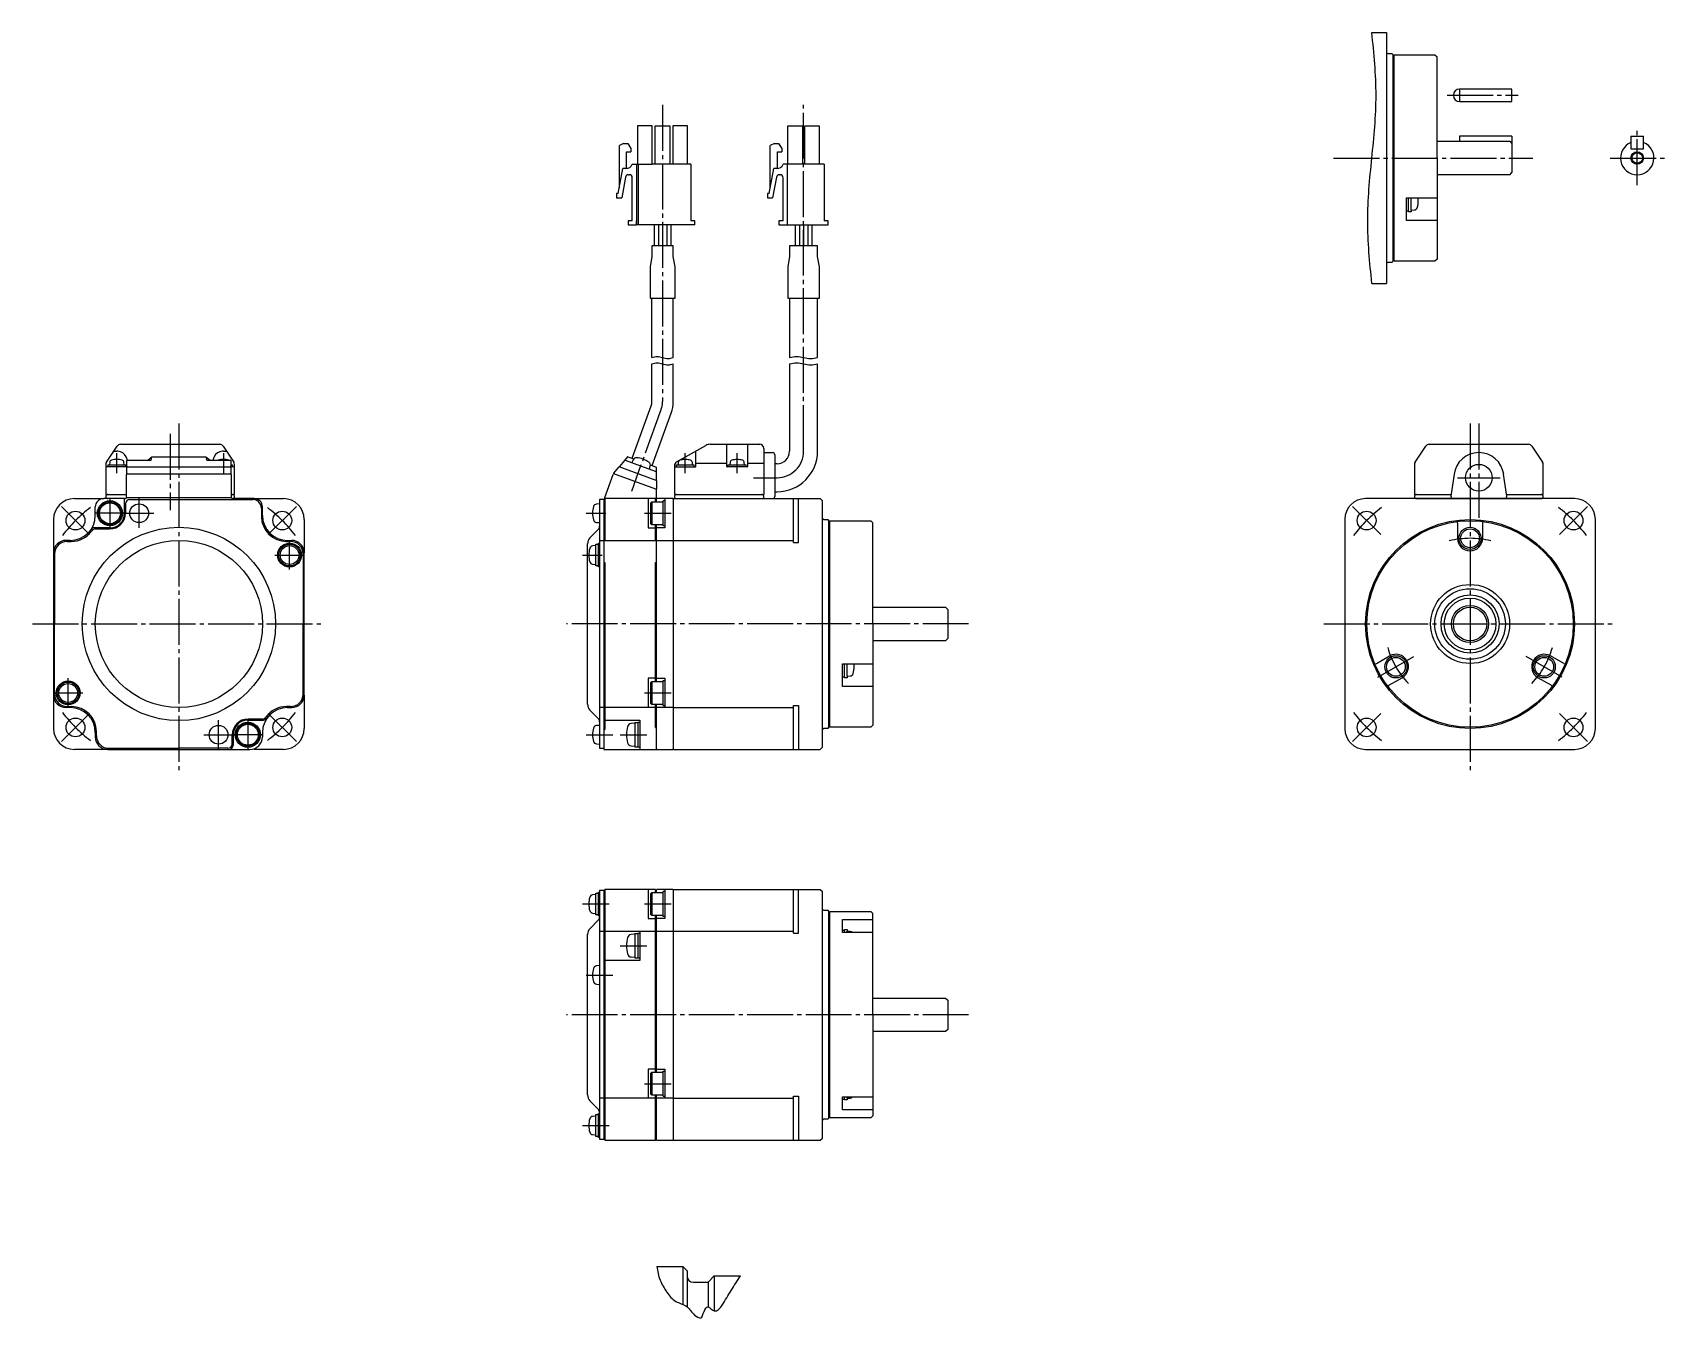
# Model space of a CAD drawing. Header units: millimetres. Extents: x -187 to 204, y -168 to 140.
import ezdxf

# ---------------------------------------------------------------- set-up
doc = ezdxf.new("R2010")
doc.units = ezdxf.units.MM
doc.linetypes.add('DASH_CENTER', pattern=[14, 11, -1, 1, -1])

msp = doc.modelspace()

# ---------------------------------------------------------------- linework, layer by layer
at = {"color": 7, "linetype": 'Continuous'}
for p, q in [((133.5, 140), (137, 140)), ((137, 140), (137, 80)), ((137.3, 135), (138.3, 135)), ((138.3, 135), (138.5, 134.8)), ((138.5, 134.8), (138.5, 85.2)), ((138.7, 133.9), (138.8, 133.9)), ((138.8, 134.6), (138.9, 134.7)), ((138.8, 85.4), (138.8, 134.6)), ((138.9, 134.7), (148.6, 134.7)), ((148.6, 134.7), (149.1, 134.2)), ((149.1, 110), (149.1, 134.2)), ((154.5, 126.5), (154.5, 123.5)), ((167, 126.5), (154.5, 126.5)), ((167, 123.5), (167, 126.5)), ((154.5, 123.5), (167, 123.5)), ((-42.25, 117.7), (-42.25, 108.5)), ((-38.75, 117.7), (-42.25, 117.7)), ((-38.75, 108.5), (-38.75, 117.7)), ((-38, 117.7), (-34.5, 117.7)), ((-38, 108.5), (-38, 117.7)), ((-34.5, 117.7), (-34.5, 108.5)), ((-30.25, 117.7), (-33.75, 117.7)), ((-33.75, 117.7), (-33.75, 108.5)), ((-30.25, 108.5), (-30.25, 117.7)), ((-6.28, 108.5), (-6.28, 117.7)), ((-6.28, 117.7), (-2.78, 117.7)), ((-2.78, 117.7), (-2.78, 108.5)), ((-2.23, 108.5), (-2.23, 117.7)), ((-2.23, 117.7), (1.27, 117.7)), ((1.27, 117.7), (1.27, 108.5)), ((-45.59, 113.5), (-46.59, 113)), ((-45.59, 113.5), (-44.59, 113.5)), ((-44.59, 113.5), (-43.84, 112.25)), ((-9.48, 113.5), (-10.48, 113)), ((-9.48, 113.5), (-8.48, 113.5)), ((-8.48, 113.5), (-7.73, 112.25)), ((149.1, 114), (166.5, 114)), ((167, 115.2), (154.5, 115.2)), ((154.5, 115.2), (154.5, 114)), ((166.5, 114), (167, 113.5)), ((167, 115.2), (167, 106.5)), ((195.5, 115.2), (198.5, 115.2)), ((195.5, 115.2), (195.5, 112.2)), ((198.5, 112.2), (198.5, 115.2)), ((-46.59, 102.88), (-46.59, 113)), ((-44.84, 111.5), (-43.84, 111.5)), ((-44.84, 107.5), (-44.84, 111.5)), ((-43.84, 112.25), (-43.84, 111.5)), ((-10.48, 102.88), (-10.48, 113)), ((-8.73, 111.5), (-7.73, 111.5)), ((-8.73, 107.5), (-8.73, 111.5)), ((-7.73, 112.25), (-7.73, 111.5)), ((149.1, 110), (149.1, 85.8)), ((195.5, 112.2), (198.5, 112.2)), ((-46.84, 101.5), (-45.75, 107.5)), ((-45, 107.5), (-45.75, 107.5)), ((-44.38, 106), (-44.25, 106)), ((-43.5, 108.5), (-40, 108.5)), ((-42.5, 108.5), (-42.5, 94)), ((-42, 94), (-42, 108.5)), ((-40, 108.5), (-38.75, 108.5)), ((-38, 108.5), (-38.75, 108.5)), ((-34.5, 108.5), (-38, 108.5)), ((-29.5, 108.5), (-34.5, 108.5)), ((-29.5, 108.5), (-29.5, 95)), ((-10.73, 101.5), (-9.64, 107.5)), ((-8.9, 107.5), (-9.64, 107.5)), ((-8.27, 106), (-8.15, 106)), ((2.4, 108.5), (-7.4, 108.5)), ((-6.4, 108.5), (-6.4, 94)), ((2.4, 108.5), (2.4, 95)), ((166.5, 106), (149.1, 106)), ((166.5, 106), (167, 106.5)), ((-45.11, 105.38), (-46, 100.5)), ((-43.5, 95), (-43.5, 105.25)), ((-9.01, 105.38), (-9.9, 100.5)), ((-7.4, 95), (-7.4, 105.25)), ((-47.25, 101.5), (-47.25, 100.5)), ((-46.84, 101.5), (-47.25, 101.5)), ((-47.25, 100.5), (-46, 100.5)), ((-11.15, 101.5), (-11.15, 100.5)), ((-10.73, 101.5), (-11.15, 101.5)), ((-11.15, 100.5), (-9.9, 100.5)), ((141.8, 95.04), (141.8, 100.46)), ((141.8, 100.46), (149.1, 100.46)), ((142.3, 97.1), (142.3, 100.46)), ((142.9, 97.5), (142.9, 100.46)), ((-43.5, 95), (-44.5, 95)), ((-44.5, 95), (-44.5, 94)), ((-44.5, 94), (-43.8, 94)), ((-43.8, 94), (-42.5, 94)), ((-42.5, 94), (-42.5, 95)), ((-28.5, 94), (-42.5, 94)), ((-42.5, 94), (-42.5, 94)), ((-38.25, 94), (-38.25, 89)), ((-37.25, 94), (-37.25, 89)), ((-36.25, 94), (-36.25, 89)), ((-35.25, 94), (-35.25, 89)), ((-34.25, 94), (-34.25, 89)), ((-28.5, 95), (-29.5, 95)), ((-28.5, 94), (-28.5, 95)), ((-8.4, 95), (-8.4, 94)), ((-7.4, 95), (-8.4, 95)), ((-8.4, 94), (3.4, 94)), ((-4.5, 94), (-4.5, 89)), ((-3.5, 94), (-3.5, 89)), ((-2.5, 94), (-2.5, 89)), ((-1.5, 94), (-1.5, 89)), ((-0.5, 94), (-0.5, 89)), ((3.4, 95), (2.4, 95)), ((3.4, 94), (3.4, 95)), ((142.3, 97.25), (141.8, 97.25)), ((149.1, 95.04), (141.8, 95.04)), ((142.3, 97.1), (142.3, 97.25)), ((142.9, 97.1), (142.3, 97.1)), ((142.9, 97.5), (143.68, 97.57)), ((142.9, 97.5), (142.9, 97.1)), ((-38.8, 86.43), (-39.25, 84)), ((-38.8, 89), (-38.8, 86.43)), ((-33.7, 89), (-38.8, 89)), ((-33.7, 86.43), (-33.7, 89)), ((-33.25, 84), (-33.7, 86.43)), ((-5.85, 86.43), (-6.3, 84)), ((0.85, 89), (-5.85, 89)), ((-5.85, 89), (-5.85, 86.43)), ((0.85, 86.43), (0.85, 89)), ((1.3, 84), (0.85, 86.43)), ((138.7, 86.1), (138.8, 86.1)), ((-39.25, 84), (-39.25, 76.5)), ((-33.25, 76.5), (-33.25, 84)), ((-6.3, 84), (-6.3, 76.5)), ((1.3, 76.5), (1.3, 84)), ((138.3, 85), (137.3, 85)), ((138.5, 85.2), (138.3, 85)), ((138.9, 85.3), (138.8, 85.4)), ((148.6, 85.3), (138.9, 85.3)), ((149.1, 85.8), (148.6, 85.3)), ((133.5, 80), (137, 80)), ((-39.25, 76.5), (-33.25, 76.5)), ((-38.8, 62.25), (-38.8, 76.5)), ((-33.7, 62.25), (-33.7, 76.5)), ((-6.3, 76.5), (1.3, 76.5)), ((-5.85, 76.5), (-5.85, 62.25)), ((0.85, 62.25), (0.85, 76.5)), ((-38.8, 51.74), (-38.8, 60.75)), ((-33.7, 51.74), (-33.7, 60.75)), ((-5.85, 60.75), (-5.85, 39.85)), ((0.85, 39.85), (0.85, 60.75)), ((-43.55, 38.15), (-38.98, 50.71)), ((-38.76, 36.41), (-34.19, 48.97)), ((-169.33, 37.25), (-166.8, 41.05)), ((-167.59, 39.87), (-166.85, 39.87)), ((-165.96, 41.5), (-164.35, 41.5)), ((-164.35, 41.5), (-154.1, 41.5)), ((-154.1, 41.5), (-143.85, 41.5)), ((-143.85, 41.5), (-142.23, 41.5)), ((-141.4, 41.05), (-138.87, 37.25)), ((-141.35, 39.87), (-140.61, 39.87)), ((-32.89, 37.29), (-25.86, 41.24)), ((-28.3, 36.2), (-28.3, 39.87)), ((-24.88, 41.5), (-13, 41.5)), ((-20.9, 36.2), (-20.9, 41.5)), ((-15.9, 41.5), (-15.9, 36.2)), ((-12, 40.5), (-12, 29.5)), ((-11.9, 39.5), (-9.9, 39.5)), ((143.87, 37.25), (146.4, 41.05)), ((147.24, 41.5), (170.97, 41.5)), ((171.8, 41.05), (174.33, 37.25)), ((-169.5, 36.7), (-169.5, 36.1)), ((-169.5, 36.1), (-169.5, 29.6)), ((-164.5, 36.1), (-169.4, 36.1)), ((-169, 36.6), (-166.85, 36.6)), ((-169, 36.6), (-169, 36.1)), ((-168.55, 37.19), (-168.6, 36.6)), ((-166.85, 36.6), (-164.7, 36.6)), ((-165.1, 36.6), (-165.15, 37.19)), ((-164.7, 36.1), (-164.7, 36.6)), ((-164.5, 37.51), (-164.5, 36.09)), ((-164.5, 36.09), (-139.5, 36.09)), ((-164.5, 35.89), (-164.5, 34.46)), ((-164.3, 37.71), (-158.67, 37.71)), ((-159.46, 37.71), (-158.46, 38.53)), ((-158.67, 37.71), (-158.46, 38.53)), ((-158.46, 38.53), (-145.54, 38.53)), ((-145.54, 38.53), (-145.33, 37.71)), ((-145.54, 38.53), (-144.54, 37.71)), ((-145.33, 37.71), (-139.7, 37.71)), ((-139.5, 36.09), (-139.5, 37.51)), ((-139.5, 36.6), (-139.2, 36.6)), ((-138.8, 36.1), (-139.5, 36.1)), ((-139.5, 34.46), (-139.5, 35.89)), ((-139.2, 36.1), (-139.2, 36.6)), ((-138.7, 36.1), (-138.7, 36.7)), ((-138.7, 29.6), (-138.7, 36.1)), ((-47.94, 34.57), (-46.71, 36.04)), ((-37.77, 32.85), (-46.6, 36.07)), ((-45.32, 37.66), (-46.56, 36.19)), ((-44.63, 38.47), (-45.32, 37.66)), ((-45.21, 37.69), (-41.5, 36.34)), ((-44.52, 38.5), (-43.16, 38.01)), ((-43.28, 37.82), (-43.61, 37.11)), ((-41.5, 36.34), (-37.79, 34.99)), ((-39.39, 35.57), (-39.18, 36.33)), ((-39.16, 36.55), (-37.79, 36.06)), ((-37.73, 34.9), (-37.73, 35.96)), ((-33.4, 36.42), (-33.4, 29.5)), ((-33.4, 36.1), (-28.4, 36.1)), ((-32.95, 36.1), (-32.95, 36.55)), ((-32.95, 36.55), (-28.65, 36.55)), ((-32.5, 37.14), (-32.55, 36.55)), ((-29.05, 36.55), (-29.1, 37.14)), ((-28.65, 36.1), (-28.65, 36.55)), ((-28.3, 37), (-20.9, 37)), ((-16, 36.1), (-20.8, 36.1)), ((-20.55, 36.55), (-16.25, 36.55)), ((-20.55, 36.1), (-20.55, 36.55)), ((-20.1, 37.14), (-20.15, 36.55)), ((-16.65, 36.55), (-16.7, 37.14)), ((-16.25, 36.1), (-16.25, 36.55)), ((-15.9, 37), (-12, 37)), ((-9.4, 39), (-9.4, 29)), ((-8.85, 36.85), (-9.4, 36.85)), ((143.7, 36.7), (143.7, 29.6)), ((174.5, 29.6), (174.5, 36.7)), ((-164.5, 34.46), (-139.5, 34.46)), ((-164.5, 29), (-164.5, 34.26)), ((-139.5, 34.26), (-139.5, 29)), ((-50.1, 28.79), (-48.1, 34.27)), ((-37.83, 30.75), (-47.9, 34.41)), ((-37.72, 32.98), (-37.73, 34.9)), ((-37.7, 32.76), (-37.7, 30.84)), ((153.16, 34.32), (152.43, 29.07)), ((165.77, 29.07), (165.04, 34.32)), ((-177, 28.5), (-170, 28.5)), ((-165, 28.5), (-170, 28.5)), ((-169.4, 29.5), (-164.5, 29.5)), ((-165, 25), (-165, 28.5)), ((-164.54, 28.79), (-139.45, 28.79)), ((-163.75, 28.25), (-152, 28.25)), ((-152, 28.25), (-134.25, 28.25)), ((-139.5, 29.5), (-138.8, 29.5)), ((-134, 28.5), (-139, 28.5)), ((-134, 28.5), (-127, 28.5)), ((-51.3, 28.25), (-51.3, -31.25)), ((-50.3, 28.25), (-51.3, 28.25)), ((-50.3, 28.25), (-50.3, -31.5)), ((-50.1, 28.25), (-50.3, 28.25)), ((-50.1, 28.5), (-50.1, 28.79)), ((-50.1, 28.5), (-50.1, 18.5)), ((-37.9, 28.5), (-50.1, 28.5)), ((-39.7, 28.5), (-39.7, 21.5)), ((-38.83, 27.75), (-39.08, 27.5)), ((-39.08, 22.5), (-39.08, 27.5)), ((-38.83, 27.75), (-38.83, 22.25)), ((-38.83, 27.75), (-36.08, 27.75)), ((-37.9, 27.75), (-37.9, 28.5)), ((-37.9, 28.5), (-37.7, 28.5)), ((-37.7, 28.5), (-37.7, 30.56)), ((-37.7, 28.5), (-37.7, 28.4)), ((-37.6, 28.5), (-37.7, 28.4)), ((-37.7, 27.75), (-37.7, 28.4)), ((-33.8, 28.5), (-37.6, 28.5)), ((-36.08, 22), (-36.08, 28)), ((-35.7, 28), (-36.08, 28)), ((-35.7, 28.5), (-35.7, 21.5)), ((-33.7, 28.4), (-33.8, 28.5)), ((-33.7, 28.4), (-33.6, 28.5)), ((-33.7, 28.4), (-33.7, -31.4)), ((-33.6, 28.5), (1.5, 28.5)), ((-33.4, 29.5), (-12, 29.5)), ((-9.4, 30.15), (-8.85, 30.15)), ((-4.9, 18), (-4.9, 28.5)), ((-3.7, 18), (-3.7, 28.5)), ((1.5, 28.5), (2, 28)), ((2, -31), (2, 28)), ((157, 28.5), (132, 28.5)), ((143.8, 29.5), (152.49, 29.5)), ((144.2, 28.5), (159.1, 28.5)), ((182, 28.5), (157, 28.5)), ((159.1, 28.5), (174, 28.5)), ((165.71, 29.5), (174.4, 29.5)), ((-182, 23.5), (-182, 15.5)), ((-172, 24.5), (-172, 26.5)), ((-164.75, 27.25), (-164.75, 25.05)), ((-132.25, 26.25), (-132.25, 24.25)), ((-132, 24.5), (-132, 26.5)), ((-122, 23.5), (-122, 15.5)), ((-51.3, 27.25), (-52.08, 27.18)), ((2.3, 23.5), (3.3, 23.5)), ((3.3, 23.5), (3.5, 23.3)), ((127, 23.5), (127, -26.5)), ((187, -26.5), (187, 23.5)), ((-168.5, 21.5), (-172.25, 21.5)), ((-172, 21.25), (-168.55, 21.25)), ((-53.64, 19.09), (-51.58, 21.21)), ((-52.08, 22.82), (-51.3, 22.75)), ((-39.7, 21.5), (-37.9, 21.5)), ((-39.08, 22.5), (-38.83, 22.25)), ((-36.08, 22.25), (-38.83, 22.25)), ((-37.9, 18.5), (-37.9, 22.25)), ((-37.7, -15.25), (-37.7, 22.25)), ((-35.7, 21.5), (-37.7, 21.5)), ((-35.7, 22), (-36.08, 22)), ((3.5, 23.3), (3.5, -26.3)), ((3.7, 22.4), (3.8, 22.4)), ((3.8, 23.1), (3.9, 23.2)), ((3.8, -26.1), (3.8, 23.1)), ((3.9, 23.2), (13.6, 23.2)), ((13.6, 23.2), (14.1, 22.7)), ((14.1, -1.5), (14.1, 22.7)), ((154, 22.65), (154, 19)), ((160, 22.65), (160, 19)), ((-178, 18.5), (-179, 18.5)), ((-178.75, 18.25), (-177.75, 18.25)), ((-126.25, 18.25), (-125.25, 18.25)), ((-126, 18.5), (-125, 18.5)), ((-54.2, -20.7), (-54.2, 17.7)), ((-52.2, 17.25), (-52.98, 17.18)), ((-52.2, 12.4), (-52.2, 17.6)), ((-52.2, 17.6), (-51.6, 17.6)), ((-51.6, 12.15), (-51.6, 17.85)), ((-51.6, 17.85), (-51.3, 17.85)), ((-51.3, 18.5), (-50.3, 18.5)), ((-50.3, 18.5), (-37.7, 18.5)), ((-37.7, 18.5), (-33.7, 18.5)), ((-33.7, 18.5), (-4.9, 18.5)), ((-4.9, 18), (-3.7, 18)), ((-182, 15.5), (-182, -18.5)), ((-181.75, 15.25), (-181.75, -1.5)), ((-122.25, 15.25), (-122.25, -1.5)), ((-122, -18.5), (-122, 15.5)), ((-52.98, 12.82), (-52.2, 12.75)), ((-51.6, 12.4), (-52.2, 12.4)), ((-51.3, 12.15), (-51.6, 12.15)), ((-50.3, 13.25), (-50.1, 13.25)), ((-50.1, 13.25), (-50.1, -26.75)), ((-37.9, 13.25), (-37.7, 13.25)), ((-37.9, -15.25), (-37.9, 13.25)), ((14.1, 2.5), (31.5, 2.5)), ((31.5, 2.5), (32, 2)), ((32, 2), (32, -5)), ((-181.75, -18.5), (-181.75, -1.5)), ((-122.25, -18.25), (-122.25, -1.5)), ((14.1, -1.5), (14.1, -25.7)), ((31.5, -5.5), (14.1, -5.5)), ((32, -5), (31.5, -5.5)), ((6.8, -11.04), (14.1, -11.04)), ((6.8, -16.46), (6.8, -11.04)), ((7.3, -14.4), (7.3, -11.04)), ((7.9, -14), (7.9, -11.04)), ((134.59, -10.98), (137.75, -9.15)), ((179.41, -10.98), (176.25, -9.15)), ((-39.7, -14.5), (-39.7, -21.5)), ((-37.9, -14.5), (-39.7, -14.5)), ((-38.83, -15.25), (-39.08, -15.5)), ((-39.08, -20.5), (-39.08, -15.5)), ((-38.83, -15.25), (-38.83, -20.75)), ((-38.83, -15.25), (-36.08, -15.25)), ((-37.7, -14.5), (-35.7, -14.5)), ((-36.08, -21), (-36.08, -15)), ((-36.08, -15), (-35.7, -15)), ((-35.7, -14.5), (-35.7, -21.5)), ((7.3, -14.25), (6.8, -14.25)), ((7.3, -14.4), (7.3, -14.25)), ((7.9, -14.4), (7.3, -14.4)), ((7.9, -14), (8.68, -13.93)), ((7.9, -14), (7.9, -14.4)), ((137.59, -16.17), (140.75, -14.35)), ((176.41, -16.17), (173.25, -14.35)), ((-182, -18.5), (-182, -26.5)), ((-122, -18.5), (-122, -26.5)), ((14.1, -16.46), (6.8, -16.46)), ((-178, -21.5), (-179, -21.5)), ((-178.75, -21.25), (-177.75, -21.25)), ((-125.25, -21.25), (-126.25, -21.25)), ((-126, -21.5), (-125, -21.5)), ((-51.58, -24.21), (-53.64, -22.09)), ((-50.3, -21.5), (-51.3, -21.5)), ((-37.9, -21.5), (-50.1, -21.5)), ((-39.08, -20.5), (-38.83, -20.75)), ((-36.08, -20.75), (-38.83, -20.75)), ((-37.9, -26.25), (-37.9, -20.75)), ((-37.7, -31.5), (-37.7, -20.75)), ((-33.7, -21.5), (-37.7, -21.5)), ((-36.08, -21), (-35.7, -21)), ((-33.7, -21.5), (-4.9, -21.5)), ((-4.9, -31.5), (-4.9, -21)), ((-4.9, -21), (-3.7, -21)), ((-3.7, -21), (-3.7, -31.5)), ((-171.75, -28.25), (-171.75, -27.25)), ((-135.5, -24.5), (-131.74, -24.5)), ((-131.99, -24.25), (-135.45, -24.25)), ((-51.3, -25.75), (-52.08, -25.82)), ((-50.3, -26.75), (-50.1, -26.75)), ((-50.1, -24.5), (-41.7, -24.5)), ((-42.9, -25.25), (-43.75, -25.32)), ((-42.9, -25.05), (-42.9, -30.95)), ((-42.9, -25.05), (-42.2, -25.05)), ((-42.2, -25), (-41.7, -25)), ((-42.2, -25), (-42.2, -31)), ((-41.7, -24.5), (-41.7, -31.5)), ((-37.9, -26.25), (-37.7, -26.25)), ((3.3, -26.5), (2.3, -26.5)), ((3.5, -26.3), (3.3, -26.5)), ((3.7, -25.4), (3.8, -25.4)), ((3.9, -26.2), (3.8, -26.1)), ((13.6, -26.2), (3.9, -26.2)), ((14.1, -25.7), (13.6, -26.2)), ((-172, -27.5), (-172, -28.5)), ((-139.25, -30.25), (-139.25, -28.05)), ((-139, -28), (-139, -30.5)), ((-132, -27.5), (-132, -28.5)), ((-52.08, -30.18), (-51.3, -30.25)), ((-43.75, -30.68), (-42.9, -30.75)), ((-42.2, -30.95), (-42.9, -30.95)), ((-41.7, -31), (-42.2, -31)), ((1.5, -31.5), (2, -31)), ((-169, -31.5), (-177, -31.5)), ((-169, -31.5), (-135, -31.5)), ((-168.75, -31.25), (-152, -31.25)), ((-140.25, -31.25), (-152, -31.25)), ((-127, -31.5), (-134, -31.5)), ((-51.3, -31.25), (-50.3, -31.25)), ((-50.3, -31.5), (-41.7, -31.5)), ((-41.7, -31.5), (-37.7, -31.5)), ((-37.7, -31.4), (-37.6, -31.5)), ((-37.6, -31.5), (-33.8, -31.5)), ((-33.8, -31.5), (-33.7, -31.4)), ((-33.7, -31.4), (-33.6, -31.5)), ((-33.6, -31.5), (1.5, -31.5)), ((132, -31.5), (157, -31.5)), ((157, -31.5), (182, -31.5)), ((-52.2, -66.25), (-52.98, -66.32)), ((-52.2, -71.1), (-52.2, -65.9)), ((-52.2, -65.9), (-51.6, -65.9)), ((-51.6, -71.35), (-51.6, -65.65)), ((-51.6, -65.65), (-51.3, -65.65)), ((-51.3, -65.25), (-51.3, -124.75)), ((-50.3, -65.25), (-51.3, -65.25)), ((-50.3, -65.25), (-50.3, -124.75)), ((-50.1, -65.25), (-50.3, -65.25)), ((-41.7, -65), (-50.1, -65)), ((-50.1, -65), (-50.1, -125)), ((-37.9, -65), (-41.7, -65)), ((-39.7, -65), (-39.7, -72)), ((-38.83, -65.75), (-39.08, -66)), ((-39.08, -71), (-39.08, -66)), ((-38.83, -65.75), (-38.83, -71.25)), ((-38.83, -65.75), (-36.08, -65.75)), ((-37.9, -65), (-37.9, -65.25)), ((-37.9, -65.25), (-37.7, -65.25)), ((-37.9, -65.75), (-37.9, -65.25)), ((-37.6, -65), (-37.7, -65.1)), ((-37.7, -65.75), (-37.7, -65.1)), ((-33.8, -65), (-37.6, -65)), ((-36.08, -71.5), (-36.08, -65.5)), ((-35.7, -65.5), (-36.08, -65.5)), ((-35.7, -65), (-35.7, -72)), ((-33.7, -65.1), (-33.8, -65)), ((-33.7, -65.1), (-33.6, -65)), ((-33.7, -65.1), (-33.7, -124.9)), ((-33.6, -65), (1.5, -65)), ((-4.9, -75.5), (-4.9, -65)), ((-3.7, -75.5), (-3.7, -65)), ((1.5, -65), (2, -65.5)), ((2, -124.5), (2, -65.5)), ((2.3, -70), (3.3, -70)), ((3.3, -70), (3.5, -70.2)), ((3.5, -70.2), (3.5, -119.8)), ((-53.64, -74.41), (-51.58, -72.29)), ((-52.98, -70.68), (-52.2, -70.75)), ((-51.6, -71.1), (-52.2, -71.1)), ((-51.3, -71.35), (-51.6, -71.35)), ((-39.7, -72), (-37.9, -72)), ((-39.08, -71), (-38.83, -71.25)), ((-36.08, -71.25), (-38.83, -71.25)), ((-37.9, -108.75), (-37.9, -71.25)), ((-37.7, -108.75), (-37.7, -71.25)), ((-35.7, -72), (-37.7, -72)), ((-35.7, -71.5), (-36.08, -71.5)), ((3.7, -71.1), (3.8, -71.1)), ((3.8, -70.4), (3.9, -70.3)), ((3.8, -119.6), (3.8, -70.4)), ((3.9, -70.3), (13.6, -70.3)), ((6.8, -75.36), (6.8, -72.21)), ((6.8, -72.21), (14.1, -72.21)), ((13.6, -70.3), (14.1, -70.8)), ((14.1, -95), (14.1, -70.8)), ((-54.2, -114.2), (-54.2, -75.8)), ((-51.3, -75), (-50.3, -75)), ((-50.1, -75), (-37.9, -75)), ((-42.9, -75.75), (-43.75, -75.82)), ((-42.9, -75.55), (-42.2, -75.55)), ((-42.9, -75.55), (-42.9, -81.45)), ((-42.2, -75.5), (-42.2, -81.5)), ((-42.2, -75.5), (-41.7, -75.5)), ((-41.7, -75), (-41.7, -82)), ((-37.7, -75), (-33.7, -75)), ((-33.7, -75), (-4.9, -75)), ((-4.9, -75.5), (-3.7, -75.5)), ((6.8, -74.75), (7.3, -74.75)), ((14.1, -75.36), (6.8, -75.36)), ((7.3, -74.6), (7.9, -74.6)), ((7.3, -75.36), (7.3, -74.6)), ((7.3, -74.75), (7.3, -74.6)), ((7.9, -74.6), (7.9, -75)), ((7.9, -75.36), (7.9, -75)), ((8.68, -75.06), (7.9, -75)), ((-41.7, -82), (-50.1, -82)), ((-43.75, -81.18), (-42.9, -81.25)), ((-42.2, -81.45), (-42.9, -81.45)), ((-41.7, -81.5), (-42.2, -81.5)), ((-51.3, -83.25), (-52.08, -83.32)), ((-52.08, -87.68), (-51.3, -87.75)), ((14.1, -91), (31.5, -91)), ((31.5, -91), (32, -91.5)), ((32, -91.5), (32, -98.5)), ((14.1, -95), (14.1, -119.2)), ((31.5, -99), (14.1, -99)), ((32, -98.5), (31.5, -99)), ((-39.7, -108), (-39.7, -115)), ((-37.9, -108), (-39.7, -108)), ((-38.83, -108.75), (-39.08, -109)), ((-39.08, -114), (-39.08, -109)), ((-38.83, -108.75), (-38.83, -114.25)), ((-38.83, -108.75), (-36.08, -108.75)), ((-37.7, -108), (-35.7, -108)), ((-36.08, -114.5), (-36.08, -108.5)), ((-36.08, -108.5), (-35.7, -108.5)), ((-35.7, -108), (-35.7, -115)), ((-51.58, -117.71), (-53.64, -115.59)), ((-50.3, -115), (-51.3, -115)), ((-37.9, -115), (-50.1, -115)), ((-39.08, -114), (-38.83, -114.25)), ((-36.08, -114.25), (-38.83, -114.25)), ((-37.9, -125), (-37.9, -114.25)), ((-37.7, -124.9), (-37.7, -114.25)), ((-33.7, -115), (-37.7, -115)), ((-36.08, -114.5), (-35.7, -114.5)), ((-33.7, -115), (-4.9, -115)), ((-4.9, -125), (-4.9, -114.5)), ((-4.9, -114.5), (-3.7, -114.5)), ((-3.7, -114.5), (-3.7, -125)), ((6.8, -117.79), (6.8, -114.64)), ((6.8, -114.64), (14.1, -114.64)), ((7.3, -115.25), (6.8, -115.25)), ((7.3, -115.4), (7.3, -114.64)), ((7.3, -115.4), (7.3, -115.25)), ((7.9, -115.4), (7.3, -115.4)), ((7.9, -115), (7.9, -114.64)), ((7.9, -115), (8.68, -114.93)), ((7.9, -115), (7.9, -115.4)), ((-52.2, -119.25), (-52.98, -119.32)), ((-52.2, -118.9), (-51.6, -118.9)), ((-52.2, -124.1), (-52.2, -118.9)), ((-51.6, -118.65), (-51.3, -118.65)), ((-51.6, -124.35), (-51.6, -118.65)), ((3.3, -120), (2.3, -120)), ((3.5, -119.8), (3.3, -120)), ((3.7, -118.9), (3.8, -118.9)), ((3.9, -119.7), (3.8, -119.6)), ((13.6, -119.7), (3.9, -119.7)), ((14.1, -117.79), (6.8, -117.79)), ((14.1, -119.2), (13.6, -119.7)), ((-52.98, -123.68), (-52.2, -123.75)), ((-51.6, -124.1), (-52.2, -124.1)), ((-51.3, -124.35), (-51.6, -124.35)), ((-51.3, -124.75), (-50.3, -124.75)), ((-50.3, -124.75), (-50.1, -124.75)), ((-37.7, -124.9), (-37.6, -125)), ((-37.7, -124.9), (-37.7, -125)), ((-33.8, -125), (-33.7, -124.9)), ((-33.7, -124.9), (-33.6, -125)), ((1.5, -125), (2, -124.5)), ((-50.1, -125), (-37.9, -125)), ((-37.7, -125), (-37.9, -125)), ((-37.6, -125), (-33.8, -125)), ((-33.6, -125), (1.5, -125)), ((-37.62, -155.25), (-31.37, -155.25)), ((-31.37, -155.25), (-30.37, -156.25)), ((-31.37, -155.25), (-31.37, -164.3)), ((-30.37, -156.25), (-30.37, -164.9)), ((-28.87, -159), (-25.37, -159)), ((-25.37, -159), (-23.87, -157.5)), ((-25.37, -159), (-25.37, -164.9)), ((-23.87, -157.5), (-23.87, -165.88)), ((-23.87, -157.5), (-17.62, -157.5))]:
    msp.add_line(p, q, dxfattribs=at)
at = {"color": 1, "linetype": 'DASH_CENTER'}
for p, q in [((151.5, 125), (168.5, 125)), ((-36.25, 122.7), (-36.25, 51.74)), ((-2.5, 39.85), (-2.5, 122.7)), ((197, 103.5), (197, 116.5)), ((124.3, 110), (172, 110)), ((190.5, 110), (203.5, 110)), ((-36.63, 49.71), (-43.72, 30.23)), ((-154.1, 44), (-154.1, 25.75)), ((-152, 46.5), (-152, -36.5)), ((157, 46.5), (157, -36.5)), ((159.1, 46.5), (159.1, 23.91)), ((-166.85, 34.6), (-166.85, 39.4)), ((-141.35, 39.4), (-141.35, 34.6)), ((-30.8, 34.6), (-30.8, 39.35)), ((-18.4, 34.6), (-18.4, 39.35)), ((-14.5, 33.5), (-8.85, 33.5)), ((154, 33.5), (164.2, 33.5)), ((-168.5, 28.6), (-168.5, 21.4)), ((-161.5, 21.5), (-161.5, 28.5)), ((-180.11, 26.61), (-173.39, 19.89)), ((-164.9, 25), (-172.1, 25)), ((-165, 25), (-158, 25)), ((-123.89, 26.61), (-130.61, 19.89)), ((-54.5, 25), (-49.8, 25)), ((-40.58, 25), (-34.2, 25)), ((135.61, 19.89), (128.89, 26.61)), ((185.11, 26.61), (178.39, 19.89)), ((-125.5, 11.5), (-125.5, 18.5)), ((-129, 15), (-122, 15)), ((-55.4, 15), (-50.7, 15)), ((-187, -1.5), (-117, -1.5)), ((37, -1.5), (-59.2, -1.5)), ((122, -1.5), (192, -1.5)), ((134.92, -14.25), (143.58, -9.25)), ((179.08, -14.25), (170.42, -9.25)), ((-178.5, -21.5), (-178.5, -14.5)), ((-182, -18), (-175, -18)), ((-40.58, -18), (-34.2, -18)), ((-173.39, -22.89), (-180.11, -29.61)), ((-130.61, -22.89), (-123.89, -29.61)), ((135.61, -22.89), (128.89, -29.61)), ((185.11, -29.61), (178.39, -22.89)), ((-142.5, -31.5), (-142.5, -24.5)), ((-135.5, -24.4), (-135.5, -31.6)), ((-146, -28), (-139, -28)), ((-131.9, -28), (-139.1, -28)), ((-54.5, -28), (-48.12, -28)), ((-46.4, -28), (-40.02, -28)), ((-55.4, -68.5), (-49.02, -68.5)), ((-40.58, -68.5), (-34.2, -68.5)), ((-46.4, -78.5), (-40.02, -78.5)), ((-54.5, -85.5), (-48.12, -85.5)), ((37, -95), (-59.2, -95)), ((-40.58, -111.5), (-34.2, -111.5)), ((-55.4, -121.5), (-49.02, -121.5))]:
    msp.add_line(p, q, dxfattribs=at)
at = {"color": 2, "linetype": 'Continuous'}
msp.add_circle((197, 110), 1.5, dxfattribs=at)
at = {"color": 7, "linetype": 'Continuous'}
for centre, radius in [((197, 110), 1.25), ((159.1, 33.5), 3.2), ((-168.5, 25), 3), ((-168.5, 25), 2.75), ((-168.5, 25), 2.5), ((-176.75, 23.25), 2.25), ((-161.5, 25), 2.25), ((-127.25, 23.25), 2.25), ((132.25, 23.25), 2.25), ((157, -1.5), 25), ((181.75, 23.25), 2.25), ((-152, -1.5), 23.13), ((157, -1.5), 24.7), ((157, 19), 2.65), ((157, 19), 2.25), ((-152, -1.5), 20), ((-125.5, 15), 2.85), ((-125.5, 15), 2.6), ((-125.5, 15), 2.25), ((157, -1.5), 9.45), ((157, -1.5), 8.45), ((157, -1.5), 6.95), ((157, -1.5), 6.2), ((157, -1.5), 4.45), ((157, -1.5), 4), ((139.25, -11.75), 2.65), ((139.25, -11.75), 2.25), ((174.75, -11.75), 2.65), ((174.75, -11.75), 2.25), ((-178.5, -18), 2.85), ((-178.5, -18), 2.6), ((-178.5, -18), 2.25), ((-176.75, -26.25), 2.25), ((-142.5, -28), 2.25), ((-135.5, -28), 3), ((-135.5, -28), 2.75), ((-135.5, -28), 2.5), ((-127.25, -26.25), 2.25), ((132.25, -26.25), 2.25), ((181.75, -26.25), 2.25)]:
    msp.add_circle(centre, radius, dxfattribs=at)
for centre, radius, start, end in [((137.3, 135.3), 0.3, 180, 270), ((138.7, 134.1), 0.2, 180, 270), ((154.5, 125), 1.5, 90, 180), ((154.5, 125), 1.5, 180, 270), ((197, 110), 4, 112.0243, 270), ((197, 110), 4, 270, 67.9757), ((-44.38, 105.25), 0.75, 90, 169.6952), ((-44.95, 109.05), 1.55, 268.1333, 339.2468), ((-44.25, 105.25), 0.75, 0, 90), ((-8.27, 105.25), 0.75, 90, 169.6952), ((-8.85, 109.05), 1.55, 268.1333, 339.2468), ((-8.15, 105.25), 0.75, 0, 90), ((143.61, 98.37), 0.8, 275, 344.5573), ((138.6, 99.75), 6, 344.5573, 0), ((138.6, 99.75), 6, 0, 6.7695), ((138.7, 85.9), 0.2, 90, 180), ((137.3, 84.7), 0.3, 90, 180), ((-41.8, 51.74), 3, 340, 0), ((-41.8, 51.74), 8.1, 340, 0), ((-166.85, 37.37), 2.5, 84.2608, 90), ((-165.96, 40.5), 1, 90, 146.3099), ((-166.85, 37.37), 2.5, 27.6248, 84.2608), ((-141.35, 37.37), 2.5, 95.7392, 152.3752), ((-142.23, 40.5), 1, 33.6901, 90), ((-141.35, 37.37), 2.5, 90, 95.7392), ((-24.88, 39.5), 2, 90, 119.3578), ((-13, 40.5), 1, 0, 90), ((-11.9, 39.4), 0.1, 90, 180), ((-9.9, 39), 0.5, 0, 90), ((-8.85, 39.85), 3, 270, 0), ((-8.85, 39.85), 9.7, 270, 0), ((147.24, 40.5), 1, 90, 146.3099), ((159.1, 33.5), 6, 7.8875, 172.1125), ((170.97, 40.5), 1, 33.6901, 90), ((-168.5, 36.7), 1, 146.3099, 180), ((-169.4, 36), 0.1, 90, 180), ((-167.95, 37.14), 0.6, 106.3877, 175), ((-166.85, 33.4), 4.5, 90, 106.3877), ((-166.85, 33.4), 4.5, 73.6123, 90), ((-165.75, 37.14), 0.6, 5, 73.6123), ((-166.85, 37.37), 2.5, 7.6193, 27.6248), ((-164.3, 37.51), 0.2, 90, 180), ((-164.3, 35.89), 0.2, 90, 180), ((-141.35, 37.37), 2.5, 152.3752, 172.0699), ((-141.35, 33.4), 4.5, 90, 106.546), ((-141.35, 33.4), 4.5, 73.6123, 90), ((-139.7, 37.51), 0.2, 0, 90), ((-139.7, 35.89), 0.2, 0, 90), ((-139.7, 36.7), 1, 0, 33.6901), ((-138.8, 36), 0.1, 0, 90), ((-46.64, 35.97), 0.1, 70, 140), ((-46.48, 36.13), 0.1, 139.8637, 250), ((-45.24, 37.6), 0.1, 70, 139.8637), ((-44.56, 38.41), 0.1, 70, 139.8637), ((-42.56, 37.48), 0.8, 85.4427, 155), ((-42.97, 32.3), 6, 70, 85.4427), ((-42.97, 32.3), 6, 54.5573, 70), ((-39.96, 36.54), 0.8, 345, 54.5573), ((-37.83, 35.96), 0.1, 0.1363, 70), ((-32.4, 36.42), 1, 119.3578, 180), ((-31.9, 37.09), 0.6, 106.3877, 175), ((-30.8, 33.35), 4.5, 90, 106.3877), ((-30.8, 33.35), 4.5, 73.6123, 90), ((-29.7, 37.09), 0.6, 5, 73.6123), ((-28.4, 36.2), 0.1, 270, 0), ((-20.8, 36.2), 0.1, 180, 270), ((-19.5, 37.09), 0.6, 106.3877, 175), ((-18.4, 33.35), 4.5, 90, 106.3877), ((-18.4, 33.35), 4.5, 73.6123, 90), ((-17.3, 37.09), 0.6, 5, 73.6123), ((-16, 36.2), 0.1, 270, 0), ((144.7, 36.7), 1, 146.3099, 180), ((173.5, 36.7), 1, 0, 33.6901), ((-164.3, 34.26), 0.2, 90, 180), ((-139.7, 34.26), 0.2, 0, 90), ((-47.92, 34.21), 0.2, 70, 160), ((-47.87, 34.51), 0.1, 140, 250), ((-37.82, 32.98), 0.1, 250, 0.1363), ((-37.83, 34.9), 0.1, 0.1363, 70), ((-37.8, 32.76), 0.1, 0, 70), ((-177, 23.5), 5, 90, 180), ((-170, 26.5), 2, 90, 180), ((-169.4, 29.6), 0.1, 180, 270), ((-169, 29), 0.5, 90, 270), ((-165, 29), 0.5, 270, 0), ((-163.75, 27.25), 1, 90, 180), ((-139, 29), 0.5, 180, 270), ((-139.2, 29), 0.5, 281.537, 90), ((-138.8, 29.6), 0.1, 270, 0), ((-134.25, 26.25), 2, 360, 90), ((-134, 26.5), 2, 360, 90), ((-127, 23.5), 5, 360, 90), ((-37.8, 30.84), 0.1, 250, 360), ((-37.9, 30.56), 0.2, 0, 70), ((-32.9, 29), 0.5, 90, 270), ((-12.5, 29), 0.5, 270, 90), ((-9.9, 29), 0.5, 270, 0), ((132, 23.5), 5, 90, 180), ((143.8, 29.6), 0.1, 180, 270), ((144.2, 29), 0.5, 90, 270), ((152.92, 29), 0.5, 172.1125, 270), ((165.28, 29), 0.5, 270, 7.8875), ((174, 29), 0.5, 270, 90), ((174.4, 29.6), 0.1, 270, 0), ((182, 23.5), 5, 0, 90), ((-178, 24.5), 6, 270, 0), ((-168.55, 25.05), 3.8, 270, 360), ((-168.5, 25), 3.5, 270, 0), ((-126.25, 24.25), 6, 180, 270), ((-126, 24.5), 6, 180, 270), ((-47, 25), 6, 164.5573, 180), ((-47, 25), 6, 180, 195.4427), ((-52.01, 26.38), 0.8, 95, 164.5573), ((2.3, 23.8), 0.3, 180, 270), ((-177.75, 24.25), 6, 270, 325.1501), ((-172.25, 20.5), 1, 90, 145.1501), ((-172, 20.25), 1, 90, 145.1501), ((-52.01, 23.62), 0.8, 195.4427, 265), ((-52.3, 21.91), 1, 315.971, 0), ((3.7, 22.6), 0.2, 180, 270), ((153.5, 22.65), 0.5, 0, 44.6488), ((160.5, 22.65), 0.5, 135.3512, 180), ((-179, 15.5), 3, 90, 180), ((-178.75, 15.25), 3, 90, 180), ((-125.25, 15.25), 3, 0, 90), ((-125, 15.5), 3, 0, 90), ((-52.2, 17.7), 2, 135.971, 180), ((-47.9, 15), 6, 164.5573, 180), ((-52.91, 16.38), 0.8, 95, 164.5573), ((157, 19), 3, 180, 0), ((-47.9, 15), 6, 180, 195.4427), ((-52.91, 13.62), 0.8, 195.4427, 265), ((3.6, -11.75), 6, 0, 6.7695), ((134.34, -10.54), 0.5, 255.3512, 300), ((139.25, -11.75), 3, 300, 120), ((174.75, -11.75), 3, 60, 240), ((179.66, -10.54), 0.5, 240, 284.6488), ((8.61, -13.13), 0.8, 275, 344.5573), ((3.6, -11.75), 6, 344.5573, 0), ((-179, -18.5), 3, 180, 270), ((-178.75, -18.25), 3, 180, 270), ((-125.25, -18.25), 3, 270, 0), ((-125, -18.5), 3, 270, 0), ((137.84, -16.6), 0.5, 120, 164.6488), ((176.16, -16.6), 0.5, 15.3512, 60), ((-178, -27.5), 6, 0, 90), ((-177.75, -27.25), 6, 0, 90), ((-126, -27.5), 6, 90, 180), ((-126.25, -27.25), 6, 90, 145.1501), ((-52.2, -20.7), 2, 180, 224.029), ((-177, -26.5), 5, 180, 270), ((-135.45, -28.05), 3.8, 90, 180), ((-135.5, -28), 3.5, 90, 180), ((-131.99, -23.25), 1, 270, 325.1501), ((-131.74, -23.5), 1, 270, 325.1501), ((-127, -26.5), 5, 270, 0), ((-47, -28), 6, 164.5573, 180), ((-52.01, -26.62), 0.8, 95, 164.5573), ((-52.3, -24.91), 1, 360, 44.029), ((-37.9, -28), 7, 163.743, 180), ((-43.66, -26.32), 1, 95, 163.743), ((2.3, -26.8), 0.3, 90, 180), ((3.7, -25.6), 0.2, 90, 180), ((132, -26.5), 5, 180, 270), ((182, -26.5), 5, 270, 0), ((-169, -28.5), 3, 180, 270), ((-168.75, -28.25), 3, 180, 270), ((-140.25, -30.25), 1, 270, 0), ((-140, -30.5), 1, 270, 0), ((-135, -28.5), 3, 270, 0), ((-47, -28), 6, 180, 195.4427), ((-52.01, -29.38), 0.8, 195.4427, 265), ((-37.9, -28), 7, 180, 196.257), ((-43.66, -29.68), 1, 196.257, 265), ((-52.91, -67.12), 0.8, 95, 164.5573), ((-47.9, -68.5), 6, 164.5573, 180), ((-47.9, -68.5), 6, 180, 195.4427), ((-52.91, -69.88), 0.8, 195.4427, 265), ((2.3, -69.7), 0.3, 180, 270), ((-52.3, -71.59), 1, 315.971, 0), ((3.7, -70.9), 0.2, 180, 270), ((-52.2, -75.8), 2, 135.971, 180), ((-37.9, -78.5), 7, 163.743, 180), ((-43.66, -76.82), 1, 95, 163.743), ((8.61, -75.86), 0.8, 39.2817, 85), ((-37.9, -78.5), 7, 180, 196.257), ((-43.66, -80.18), 1, 196.257, 265), ((-47, -85.5), 6, 164.5573, 180), ((-47, -85.5), 6, 180, 195.4427), ((-52.01, -84.12), 0.8, 95, 164.5573), ((-52.01, -86.88), 0.8, 195.4427, 265), ((-52.2, -114.2), 2, 180, 224.029), ((8.61, -114.14), 0.8, 275, 320.7183), ((-47.9, -121.5), 6, 164.5573, 180), ((-52.91, -120.12), 0.8, 95, 164.5573), ((-52.3, -118.41), 1, 0, 44.029), ((2.3, -120.3), 0.3, 90, 180), ((3.7, -119.1), 0.2, 90, 180), ((-47.9, -121.5), 6, 180, 195.4427), ((-52.91, -122.88), 0.8, 195.4427, 265), ((-28.87, -157.5), 1.5, 180, 270)]:
    msp.add_arc(centre, radius, start, end, dxfattribs=at)
at = {"color": 1, "linetype": 'DASH_CENTER'}
for centre, radius, start, end in [((-41.8, 51.74), 5.55, 340, 0), ((-8.85, 39.85), 6.35, 270, 0), ((-152, -1.5), 35, 127.2182, 142.7818), ((-152, -1.5), 35, 37.2182, 52.7818), ((157, -1.5), 35, 127.2182, 142.7818), ((157, -1.5), 35, 37.2182, 52.7818), ((157, -1.5), 20.5, 75.9905, 104.0095), ((157, -1.5), 20.5, 195.9905, 224.0095), ((157, -1.5), 20.5, 315.9905, 344.0095), ((-152, -1.5), 35, 217.2182, 232.7818), ((-152, -1.5), 35, 307.2182, 322.7818), ((157, -1.5), 35, 217.2182, 232.7818), ((157, -1.5), 35, 307.2182, 322.7818)]:
    msp.add_arc(centre, radius, start, end, dxfattribs=at)
at = {"color": 2, "linetype": 'Continuous'}
for points in [[(133.5, 80), (133, 85), (132, 95), (133.5, 110), (135, 125), (134, 135), (133.5, 140)], [(-5.85, 62.25), (-5.29, 62.38), (-4.17, 62.63), (-2.5, 62.25), (-0.82, 61.88), (0.29, 62.13), (0.85, 62.25)], [(-5.85, 60.75), (-5.29, 60.88), (-4.17, 61.13), (-2.5, 60.75), (-0.82, 60.38), (0.29, 60.63), (0.85, 60.75)]]:
    msp.add_open_spline(points, degree=3, dxfattribs=at)
for points, knots in [([(-38.8, 62.25), (-38.4, 62.37), (-37.55, 62.63), (-36.25, 62.25), (-34.96, 61.87), (-34.11, 62.13), (-33.7, 62.25)], [0, 0, 0, 0, 1.244127, 2.598648, 3.953168, 5.197295, 5.197295, 5.197295, 5.197295]), ([(-38.8, 60.75), (-38.4, 60.87), (-37.55, 61.13), (-36.25, 60.75), (-34.96, 60.37), (-34.11, 60.63), (-33.7, 60.75)], [0, 0, 0, 0, 1.244127, 2.598648, 3.953168, 5.197295, 5.197295, 5.197295, 5.197295]), ([(-37.62, -155.25), (-37.44, -156.35), (-37.07, -158.56), (-35.54, -160.91), (-34.3, -162.63), (-33.16, -163.67), (-31.72, -164.12), (-29.93, -164.99), (-29.12, -166.62), (-26.84, -168.07), (-26.47, -166.09), (-25.58, -164.55), (-24.61, -165.37), (-23.9, -166.09), (-22.65, -165.54), (-21.47, -163.72), (-19.84, -160.94), (-18.36, -158.65), (-17.62, -157.5)], [0, 0, 0, 0, 3.326746, 6.648677, 8.231769, 9.723634, 11.157708, 12.747934, 15.41088, 17.007365, 18.749475, 20.189682, 21.029839, 21.981834, 23.05316, 24.463702, 28.567749, 32.660849, 32.660849, 32.660849, 32.660849])]:
    msp.add_open_spline(points, degree=3, knots=knots, dxfattribs=at)

doc.saveas('drawing.dxf')
